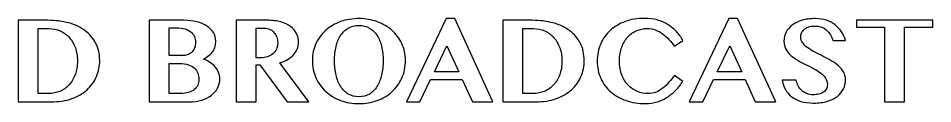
# Model space of a CAD drawing. Header units: millimetres. Extents: x -62 to 70, y -68 to 76.
# Drawn here: x 3.95 to 25.18, y -32.23 to -30.26 of the extents above; entities that cross this region are included whole.
import ezdxf

# ---------------------------------------------------------------- set-up
doc = ezdxf.new("R2010")
doc.units = ezdxf.units.MM
doc.header["$MEASUREMENT"] = 0
doc.layers.add('Text', color=7, linetype='Continuous')

msp = doc.modelspace()

# ---------------------------------------------------------------- linework, layer by layer
at = {"layer": 'Text', "color": 250}
for points, knots in [([(3.9467, -30.302), (3.9467, -30.302), (4.6326, -30.302), (4.6326, -30.302), (4.6326, -30.302), (4.8097, -30.302), (4.9719, -30.3227), (5.1197, -30.3637), (5.1197, -30.3637), (5.2675, -30.4047), (5.3943, -30.4653), (5.5004, -30.5445), (5.5004, -30.5445), (5.6065, -30.6244), (5.6892, -30.7216), (5.7488, -30.8367), (5.7488, -30.8367), (5.808, -30.9514), (5.8377, -31.0826), (5.8377, -31.2308), (5.8377, -31.2308), (5.8377, -31.3631), (5.8129, -31.4881), (5.7629, -31.6049), (5.7629, -31.6049), (5.713, -31.7217), (5.6399, -31.8233), (5.5442, -31.9098), (5.5442, -31.9098), (5.448, -31.9963), (5.3295, -32.0648), (5.1886, -32.1155), (5.1886, -32.1155), (5.0481, -32.1661), (4.8872, -32.1913), (4.7067, -32.1913), (4.7067, -32.1913), (4.7067, -32.1913), (3.9467, -32.1913), (3.9467, -32.1913), (3.9467, -32.1913), (3.9467, -32.1913), (3.9467, -30.302), (3.9467, -30.302)], [0, 0, 0, 0, 0.0833333, 0.0833333, 0.0833333, 0.0833333, 0.1666667, 0.1666667, 0.1666667, 0.1666667, 0.25, 0.25, 0.25, 0.25, 0.3333333, 0.3333333, 0.3333333, 0.3333333, 0.4166667, 0.4166667, 0.4166667, 0.4166667, 0.5, 0.5, 0.5, 0.5, 0.5833333, 0.5833333, 0.5833333, 0.5833333, 0.6666667, 0.6666667, 0.6666667, 0.6666667, 0.75, 0.75, 0.75, 0.75, 0.8333333, 0.8333333, 0.8333333, 0.8333333, 1, 1, 1, 1]), ([(6.9821, -30.302), (6.9821, -30.302), (7.7931, -30.302), (7.7931, -30.302), (7.7931, -30.302), (7.902, -30.302), (8.0015, -30.3137), (8.0925, -30.3371), (8.0925, -30.3371), (8.1834, -30.3606), (8.2616, -30.3933), (8.3264, -30.4357), (8.3264, -30.4357), (8.3915, -30.478), (8.4422, -30.529), (8.478, -30.5883), (8.478, -30.5883), (8.5142, -30.6475), (8.5321, -30.7133), (8.5321, -30.7853), (8.5321, -30.7853), (8.5321, -30.8308), (8.5273, -30.8722), (8.518, -30.9094), (8.518, -30.9094), (8.5083, -30.9466), (8.4925, -30.982), (8.4697, -31.0155), (8.4697, -31.0155), (8.447, -31.0489), (8.4174, -31.0813), (8.3805, -31.1123), (8.3805, -31.1123), (8.344, -31.1433), (8.2985, -31.1743), (8.2441, -31.206), (8.2441, -31.206), (8.2999, -31.2236), (8.3509, -31.2473), (8.3977, -31.2769), (8.3977, -31.2769), (8.4442, -31.3066), (8.4849, -31.341), (8.519, -31.3803), (8.519, -31.3803), (8.5531, -31.4196), (8.5796, -31.4626), (8.5986, -31.5102), (8.5986, -31.5102), (8.6175, -31.5574), (8.6268, -31.6084), (8.6268, -31.6628), (8.6268, -31.6628), (8.6268, -31.7372), (8.6099, -31.8065), (8.5758, -31.8702), (8.5758, -31.8702), (8.5417, -31.9339), (8.4932, -31.9897), (8.4308, -32.0376), (8.4308, -32.0376), (8.3681, -32.0859), (8.293, -32.1234), (8.2051, -32.1506), (8.2051, -32.1506), (8.1176, -32.1778), (8.0198, -32.1913), (7.9127, -32.1913), (7.9127, -32.1913), (7.9127, -32.1913), (6.9821, -32.1913), (6.9821, -32.1913), (6.9821, -32.1913), (6.9821, -32.1913), (6.9821, -30.302), (6.9821, -30.302)], [0, 0, 0, 0, 0.05, 0.05, 0.05, 0.05, 0.1, 0.1, 0.1, 0.1, 0.15, 0.15, 0.15, 0.15, 0.2, 0.2, 0.2, 0.2, 0.25, 0.25, 0.25, 0.25, 0.3, 0.3, 0.3, 0.3, 0.35, 0.35, 0.35, 0.35, 0.4, 0.4, 0.4, 0.4, 0.45, 0.45, 0.45, 0.45, 0.5, 0.5, 0.5, 0.5, 0.55, 0.55, 0.55, 0.55, 0.6, 0.6, 0.6, 0.6, 0.65, 0.65, 0.65, 0.65, 0.7, 0.7, 0.7, 0.7, 0.75, 0.75, 0.75, 0.75, 0.8, 0.8, 0.8, 0.8, 0.85, 0.85, 0.85, 0.85, 0.9, 0.9, 0.9, 0.9, 1, 1, 1, 1]), ([(9.0096, -30.302), (9.0096, -30.302), (9.7203, -30.302), (9.7203, -30.302), (9.7203, -30.302), (9.8426, -30.302), (9.9497, -30.3151), (10.0414, -30.3409), (10.0414, -30.3409), (10.133, -30.3668), (10.2095, -30.4026), (10.2705, -30.4481), (10.2705, -30.4481), (10.3318, -30.4935), (10.3776, -30.548), (10.4079, -30.611), (10.4079, -30.611), (10.4383, -30.6741), (10.4534, -30.743), (10.4534, -30.8174), (10.4534, -30.8174), (10.4534, -30.8704), (10.4431, -30.9211), (10.4221, -30.969), (10.4221, -30.969), (10.4014, -31.0172), (10.3721, -31.0613), (10.3342, -31.1019), (10.3342, -31.1019), (10.2963, -31.1422), (10.2508, -31.1781), (10.1978, -31.2098), (10.1978, -31.2098), (10.1447, -31.2415), (10.0858, -31.2673), (10.0214, -31.2873), (10.0214, -31.2873), (10.0214, -31.2873), (10.6942, -32.1913), (10.6942, -32.1913), (10.6942, -32.1913), (10.6942, -32.1913), (10.1902, -32.1913), (10.1902, -32.1913), (10.1902, -32.1913), (10.1902, -32.1913), (9.5553, -31.3369), (9.5553, -31.3369), (9.5553, -31.3369), (9.5553, -31.3369), (9.474, -31.3369), (9.474, -31.3369), (9.474, -31.3369), (9.474, -31.3369), (9.474, -32.1913), (9.474, -32.1913), (9.474, -32.1913), (9.474, -32.1913), (9.0096, -32.1913), (9.0096, -32.1913), (9.0096, -32.1913), (9.0096, -32.1913), (9.0096, -30.302), (9.0096, -30.302)], [0, 0, 0, 0, 0.0588235, 0.0588235, 0.0588235, 0.0588235, 0.1176471, 0.1176471, 0.1176471, 0.1176471, 0.1764706, 0.1764706, 0.1764706, 0.1764706, 0.2352941, 0.2352941, 0.2352941, 0.2352941, 0.2941176, 0.2941176, 0.2941176, 0.2941176, 0.3529412, 0.3529412, 0.3529412, 0.3529412, 0.4117647, 0.4117647, 0.4117647, 0.4117647, 0.4705882, 0.4705882, 0.4705882, 0.4705882, 0.5294118, 0.5294118, 0.5294118, 0.5294118, 0.5882353, 0.5882353, 0.5882353, 0.5882353, 0.6470588, 0.6470588, 0.6470588, 0.6470588, 0.7058824, 0.7058824, 0.7058824, 0.7058824, 0.7647059, 0.7647059, 0.7647059, 0.7647059, 0.8235294, 0.8235294, 0.8235294, 0.8235294, 0.8823529, 0.8823529, 0.8823529, 0.8823529, 1, 1, 1, 1]), ([(11.8556, -32.233), (11.703, -32.233), (11.5607, -32.2085), (11.4294, -32.1589), (11.4294, -32.1589), (11.2978, -32.11), (11.1838, -32.0411), (11.0873, -31.9525), (11.0873, -31.9525), (10.9905, -31.864), (10.9147, -31.7589), (10.8589, -31.637), (10.8589, -31.637), (10.8034, -31.515), (10.7755, -31.381), (10.7755, -31.2342), (10.7755, -31.2342), (10.7755, -31.0902), (10.8034, -30.959), (10.8589, -30.8401), (10.8589, -30.8401), (10.9147, -30.7216), (10.9905, -30.6193), (11.0873, -30.5335), (11.0873, -30.5335), (11.1838, -30.4474), (11.2978, -30.3809), (11.4294, -30.3333), (11.4294, -30.3333), (11.5607, -30.2861), (11.703, -30.2624), (11.8556, -30.2624), (11.8556, -30.2624), (12.0072, -30.2624), (12.1491, -30.2865), (12.281, -30.3344), (12.281, -30.3344), (12.413, -30.3823), (12.5274, -30.4491), (12.6238, -30.5342), (12.6238, -30.5342), (12.7206, -30.6196), (12.7968, -30.7216), (12.8522, -30.8401), (12.8522, -30.8401), (12.908, -30.959), (12.9356, -31.0892), (12.9356, -31.2308), (12.9356, -31.2308), (12.9356, -31.381), (12.908, -31.5178), (12.8522, -31.6408), (12.8522, -31.6408), (12.7968, -31.7641), (12.7206, -31.8695), (12.6238, -31.9574), (12.6238, -31.9574), (12.5274, -32.0452), (12.413, -32.1131), (12.281, -32.161), (12.281, -32.161), (12.1491, -32.2088), (12.0072, -32.233), (11.8556, -32.233)], [0, 0, 0, 0, 0.0588235, 0.0588235, 0.0588235, 0.0588235, 0.1176471, 0.1176471, 0.1176471, 0.1176471, 0.1764706, 0.1764706, 0.1764706, 0.1764706, 0.2352941, 0.2352941, 0.2352941, 0.2352941, 0.2941176, 0.2941176, 0.2941176, 0.2941176, 0.3529412, 0.3529412, 0.3529412, 0.3529412, 0.4117647, 0.4117647, 0.4117647, 0.4117647, 0.4705882, 0.4705882, 0.4705882, 0.4705882, 0.5294118, 0.5294118, 0.5294118, 0.5294118, 0.5882353, 0.5882353, 0.5882353, 0.5882353, 0.6470588, 0.6470588, 0.6470588, 0.6470588, 0.7058824, 0.7058824, 0.7058824, 0.7058824, 0.7647059, 0.7647059, 0.7647059, 0.7647059, 0.8235294, 0.8235294, 0.8235294, 0.8235294, 0.8823529, 0.8823529, 0.8823529, 0.8823529, 1, 1, 1, 1]), ([(14.0801, -30.2624), (14.0801, -30.2624), (14.9651, -32.1913), (14.9651, -32.1913), (14.9651, -32.1913), (14.9651, -32.1913), (14.4914, -32.1913), (14.4914, -32.1913), (14.4914, -32.1913), (14.4914, -32.1913), (14.2544, -31.6759), (14.2544, -31.6759), (14.2544, -31.6759), (14.2544, -31.6759), (13.5213, -31.6759), (13.5213, -31.6759), (13.5213, -31.6759), (13.5213, -31.6759), (13.2729, -32.1913), (13.2729, -32.1913), (13.2729, -32.1913), (13.2729, -32.1913), (12.9583, -32.1913), (12.9583, -32.1913), (12.9583, -32.1913), (12.9583, -32.1913), (13.8792, -30.2624), (13.8792, -30.2624), (13.8792, -30.2624), (13.8792, -30.2624), (14.0801, -30.2624), (14.0801, -30.2624)], [0, 0, 0, 0, 0.1111111, 0.1111111, 0.1111111, 0.1111111, 0.2222222, 0.2222222, 0.2222222, 0.2222222, 0.3333333, 0.3333333, 0.3333333, 0.3333333, 0.4444444, 0.4444444, 0.4444444, 0.4444444, 0.5555556, 0.5555556, 0.5555556, 0.5555556, 0.6666667, 0.6666667, 0.6666667, 0.6666667, 0.7777778, 0.7777778, 0.7777778, 0.7777778, 1, 1, 1, 1]), ([(15.1963, -30.302), (15.1963, -30.302), (15.8822, -30.302), (15.8822, -30.302), (15.8822, -30.302), (16.0589, -30.302), (16.2212, -30.3227), (16.369, -30.3637), (16.369, -30.3637), (16.5168, -30.4047), (16.6439, -30.4653), (16.75, -30.5445), (16.75, -30.5445), (16.8561, -30.6244), (16.9388, -30.7216), (16.9984, -30.8367), (16.9984, -30.8367), (17.0577, -30.9514), (17.0873, -31.0826), (17.0873, -31.2308), (17.0873, -31.2308), (17.0873, -31.3631), (17.0625, -31.4881), (17.0125, -31.6049), (17.0125, -31.6049), (16.9626, -31.7217), (16.8895, -31.8233), (16.7938, -31.9098), (16.7938, -31.9098), (16.6976, -31.9963), (16.5791, -32.0648), (16.4382, -32.1155), (16.4382, -32.1155), (16.2973, -32.1661), (16.1368, -32.1913), (15.9559, -32.1913), (15.9559, -32.1913), (15.9559, -32.1913), (15.1963, -32.1913), (15.1963, -32.1913), (15.1963, -32.1913), (15.1963, -32.1913), (15.1963, -30.302), (15.1963, -30.302)], [0, 0, 0, 0, 0.0833333, 0.0833333, 0.0833333, 0.0833333, 0.1666667, 0.1666667, 0.1666667, 0.1666667, 0.25, 0.25, 0.25, 0.25, 0.3333333, 0.3333333, 0.3333333, 0.3333333, 0.4166667, 0.4166667, 0.4166667, 0.4166667, 0.5, 0.5, 0.5, 0.5, 0.5833333, 0.5833333, 0.5833333, 0.5833333, 0.6666667, 0.6666667, 0.6666667, 0.6666667, 0.75, 0.75, 0.75, 0.75, 0.8333333, 0.8333333, 0.8333333, 0.8333333, 1, 1, 1, 1]), ([(17.9058, -31.2459), (17.9058, -31.3682), (17.9241, -31.4764), (17.961, -31.5698), (17.961, -31.5698), (17.9975, -31.6631), (18.0467, -31.742), (18.1084, -31.8058), (18.1084, -31.8058), (18.1704, -31.8695), (18.2414, -31.9177), (18.3217, -31.9508), (18.3217, -31.9508), (18.4019, -31.9835), (18.485, -31.9997), (18.5707, -31.9997), (18.5707, -31.9997), (18.6365, -31.9997), (18.6982, -31.9887), (18.7557, -31.966), (18.7557, -31.966), (18.8133, -31.9432), (18.8663, -31.9122), (18.9159, -31.873), (18.9159, -31.873), (18.9649, -31.8337), (19.0114, -31.7889), (19.0551, -31.7386), (19.0551, -31.7386), (19.0985, -31.6879), (19.1406, -31.6342), (19.1812, -31.5774), (19.1812, -31.5774), (19.1812, -31.5774), (19.3741, -31.7193), (19.3741, -31.7193), (19.3741, -31.7193), (19.3328, -31.7865), (19.2825, -31.8509), (19.2236, -31.9129), (19.2236, -31.9129), (19.165, -31.9746), (19.0989, -32.0294), (19.0255, -32.0766), (19.0255, -32.0766), (18.9525, -32.1241), (18.8722, -32.162), (18.785, -32.1902), (18.785, -32.1902), (18.6979, -32.2188), (18.6062, -32.233), (18.5101, -32.233), (18.5101, -32.233), (18.3475, -32.233), (18.1976, -32.2092), (18.0612, -32.162), (18.0612, -32.162), (17.9248, -32.1145), (17.8066, -32.048), (17.7067, -31.9618), (17.7067, -31.9618), (17.6072, -31.8761), (17.5293, -31.7724), (17.4738, -31.6504), (17.4738, -31.6504), (17.4184, -31.5284), (17.3905, -31.3934), (17.3905, -31.2459), (17.3905, -31.2459), (17.3905, -31.1019), (17.417, -30.969), (17.47, -30.8477), (17.47, -30.8477), (17.5231, -30.7264), (17.5975, -30.6224), (17.6936, -30.5352), (17.6936, -30.5352), (17.7897, -30.4481), (17.9045, -30.3798), (18.0385, -30.3306), (18.0385, -30.3306), (18.1725, -30.2813), (18.3206, -30.2565), (18.4839, -30.2565), (18.4839, -30.2565), (18.5925, -30.2565), (18.692, -30.2693), (18.7823, -30.2944), (18.7823, -30.2944), (18.8725, -30.3199), (18.9545, -30.355), (19.0286, -30.4005), (19.0286, -30.4005), (19.1023, -30.446), (19.1685, -30.5001), (19.2267, -30.5628), (19.2267, -30.5628), (19.2846, -30.6251), (19.3359, -30.6937), (19.38, -30.7685), (19.38, -30.7685), (19.38, -30.7685), (19.1847, -30.9049), (19.1847, -30.9049), (19.1847, -30.9049), (19.1444, -30.8477), (19.1013, -30.7946), (19.0551, -30.7447), (19.0551, -30.7447), (19.009, -30.6947), (18.9594, -30.651), (18.9063, -30.6138), (18.9063, -30.6138), (18.8532, -30.5766), (18.7974, -30.5469), (18.7385, -30.5249), (18.7385, -30.5249), (18.68, -30.5028), (18.619, -30.4915), (18.5556, -30.4915), (18.5556, -30.4915), (18.4688, -30.4915), (18.3857, -30.508), (18.3075, -30.5411), (18.3075, -30.5411), (18.2293, -30.5738), (18.1604, -30.6217), (18.1008, -30.6851), (18.1008, -30.6851), (18.0416, -30.7481), (17.9944, -30.8267), (17.9589, -30.9207), (17.9589, -30.9207), (17.9234, -31.0148), (17.9058, -31.1233), (17.9058, -31.2459)], [0, 0, 0, 0, 0.0285714, 0.0285714, 0.0285714, 0.0285714, 0.0571429, 0.0571429, 0.0571429, 0.0571429, 0.0857143, 0.0857143, 0.0857143, 0.0857143, 0.1142857, 0.1142857, 0.1142857, 0.1142857, 0.1428571, 0.1428571, 0.1428571, 0.1428571, 0.1714286, 0.1714286, 0.1714286, 0.1714286, 0.2, 0.2, 0.2, 0.2, 0.2285714, 0.2285714, 0.2285714, 0.2285714, 0.2571429, 0.2571429, 0.2571429, 0.2571429, 0.2857143, 0.2857143, 0.2857143, 0.2857143, 0.3142857, 0.3142857, 0.3142857, 0.3142857, 0.3428571, 0.3428571, 0.3428571, 0.3428571, 0.3714286, 0.3714286, 0.3714286, 0.3714286, 0.4, 0.4, 0.4, 0.4, 0.4285714, 0.4285714, 0.4285714, 0.4285714, 0.4571429, 0.4571429, 0.4571429, 0.4571429, 0.4857143, 0.4857143, 0.4857143, 0.4857143, 0.5142857, 0.5142857, 0.5142857, 0.5142857, 0.5428571, 0.5428571, 0.5428571, 0.5428571, 0.5714286, 0.5714286, 0.5714286, 0.5714286, 0.6, 0.6, 0.6, 0.6, 0.6285714, 0.6285714, 0.6285714, 0.6285714, 0.6571429, 0.6571429, 0.6571429, 0.6571429, 0.6857143, 0.6857143, 0.6857143, 0.6857143, 0.7142857, 0.7142857, 0.7142857, 0.7142857, 0.7428571, 0.7428571, 0.7428571, 0.7428571, 0.7714286, 0.7714286, 0.7714286, 0.7714286, 0.8, 0.8, 0.8, 0.8, 0.8285714, 0.8285714, 0.8285714, 0.8285714, 0.8571429, 0.8571429, 0.8571429, 0.8571429, 0.8857143, 0.8857143, 0.8857143, 0.8857143, 0.9142857, 0.9142857, 0.9142857, 0.9142857, 0.9428571, 0.9428571, 0.9428571, 0.9428571, 1, 1, 1, 1]), ([(20.6495, -30.2624), (20.6495, -30.2624), (21.5342, -32.1913), (21.5342, -32.1913), (21.5342, -32.1913), (21.5342, -32.1913), (21.0605, -32.1913), (21.0605, -32.1913), (21.0605, -32.1913), (21.0605, -32.1913), (20.8238, -31.6759), (20.8238, -31.6759), (20.8238, -31.6759), (20.8238, -31.6759), (20.0904, -31.6759), (20.0904, -31.6759), (20.0904, -31.6759), (20.0904, -31.6759), (19.842, -32.1913), (19.842, -32.1913), (19.842, -32.1913), (19.842, -32.1913), (19.5278, -32.1913), (19.5278, -32.1913), (19.5278, -32.1913), (19.5278, -32.1913), (20.4483, -30.2624), (20.4483, -30.2624), (20.4483, -30.2624), (20.4483, -30.2624), (20.6495, -30.2624), (20.6495, -30.2624)], [0, 0, 0, 0, 0.1111111, 0.1111111, 0.1111111, 0.1111111, 0.2222222, 0.2222222, 0.2222222, 0.2222222, 0.3333333, 0.3333333, 0.3333333, 0.3333333, 0.4444444, 0.4444444, 0.4444444, 0.4444444, 0.5555556, 0.5555556, 0.5555556, 0.5555556, 0.6666667, 0.6666667, 0.6666667, 0.6666667, 0.7777778, 0.7777778, 0.7777778, 0.7777778, 1, 1, 1, 1]), ([(22.4155, -32.2195), (22.3018, -32.2195), (22.2026, -32.2064), (22.1178, -32.1799), (22.1178, -32.1799), (22.0331, -32.1534), (21.9607, -32.1169), (21.9008, -32.07), (21.9008, -32.07), (21.8408, -32.0232), (21.7933, -31.9677), (21.7578, -31.9033), (21.7578, -31.9033), (21.7223, -31.8388), (21.6986, -31.7682), (21.6858, -31.691), (21.6858, -31.691), (21.6858, -31.691), (22.0079, -31.691), (22.0079, -31.691), (22.0079, -31.691), (22.0193, -31.7389), (22.0358, -31.7834), (22.0572, -31.8237), (22.0572, -31.8237), (22.0785, -31.864), (22.1058, -31.8995), (22.1385, -31.9298), (22.1385, -31.9298), (22.1716, -31.9601), (22.2105, -31.9839), (22.2553, -32.0008), (22.2553, -32.0008), (22.3001, -32.018), (22.3521, -32.0266), (22.4113, -32.0266), (22.4113, -32.0266), (22.4506, -32.0266), (22.4895, -32.0225), (22.5281, -32.0142), (22.5281, -32.0142), (22.5667, -32.0059), (22.6008, -31.9922), (22.6311, -31.9735), (22.6311, -31.9735), (22.6615, -31.9543), (22.6863, -31.9298), (22.7052, -31.8995), (22.7052, -31.8995), (22.7242, -31.8692), (22.7338, -31.832), (22.7338, -31.7875), (22.7338, -31.7875), (22.7338, -31.732), (22.719, -31.6824), (22.69, -31.639), (22.69, -31.639), (22.6611, -31.5953), (22.6229, -31.5557), (22.5753, -31.5195), (22.5753, -31.5195), (22.5281, -31.4837), (22.4744, -31.4502), (22.4144, -31.4192), (22.4144, -31.4192), (22.3545, -31.3882), (22.2928, -31.3572), (22.2294, -31.3262), (22.2294, -31.3262), (22.1664, -31.2952), (22.1047, -31.2628), (22.0448, -31.2287), (22.0448, -31.2287), (21.9848, -31.1946), (21.9311, -31.1564), (21.8839, -31.114), (21.8839, -31.114), (21.8364, -31.0716), (21.7981, -31.0241), (21.7692, -30.971), (21.7692, -30.971), (21.7402, -30.918), (21.7258, -30.8566), (21.7258, -30.7871), (21.7258, -30.7871), (21.7258, -30.7126), (21.742, -30.6431), (21.7747, -30.579), (21.7747, -30.579), (21.8078, -30.5142), (21.8553, -30.4587), (21.918, -30.4122), (21.918, -30.4122), (21.9804, -30.3654), (22.0565, -30.3289), (22.1461, -30.302), (22.1461, -30.302), (22.236, -30.2758), (22.3383, -30.2624), (22.4534, -30.2624), (22.4534, -30.2624), (22.5478, -30.2624), (22.6339, -30.2758), (22.7111, -30.302), (22.7111, -30.302), (22.7879, -30.3289), (22.8558, -30.3647), (22.9147, -30.4102), (22.9147, -30.4102), (22.9732, -30.4556), (23.0228, -30.5094), (23.0632, -30.5714), (23.0632, -30.5714), (23.1038, -30.6331), (23.1348, -30.6996), (23.1562, -30.7702), (23.1562, -30.7702), (23.1562, -30.7702), (22.8644, -30.7702), (22.8644, -30.7702), (22.8644, -30.7702), (22.8478, -30.7247), (22.8285, -30.6816), (22.8065, -30.6413), (22.8065, -30.6413), (22.7844, -30.601), (22.7569, -30.5655), (22.7242, -30.5352), (22.7242, -30.5352), (22.6914, -30.5049), (22.6518, -30.4804), (22.6056, -30.4622), (22.6056, -30.4622), (22.5595, -30.4439), (22.5044, -30.435), (22.4399, -30.435), (22.4399, -30.435), (22.3793, -30.435), (22.3283, -30.4425), (22.2873, -30.4584), (22.2873, -30.4584), (22.2463, -30.4742), (22.2132, -30.4946), (22.1881, -30.519), (22.1881, -30.519), (22.1626, -30.5438), (22.1443, -30.571), (22.133, -30.6007), (22.133, -30.6007), (22.1216, -30.6303), (22.1158, -30.6596), (22.1158, -30.6885), (22.1158, -30.6885), (22.1158, -30.7392), (22.1309, -30.785), (22.1605, -30.826), (22.1605, -30.826), (22.1902, -30.867), (22.2294, -30.9049), (22.278, -30.9397), (22.278, -30.9397), (22.3266, -30.9745), (22.3821, -31.0079), (22.4448, -31.0403), (22.4448, -31.0403), (22.5071, -31.0723), (22.5705, -31.105), (22.6353, -31.1378), (22.6353, -31.1378), (22.6994, -31.1705), (22.7631, -31.2046), (22.8254, -31.2401), (22.8254, -31.2401), (22.8881, -31.2756), (22.9436, -31.3145), (22.9922, -31.3576), (22.9922, -31.3576), (23.0408, -31.4006), (23.08, -31.4478), (23.1097, -31.4995), (23.1097, -31.4995), (23.1393, -31.5515), (23.1541, -31.6101), (23.1541, -31.6759), (23.1541, -31.6759), (23.1541, -31.7531), (23.1386, -31.8247), (23.1069, -31.8909), (23.1069, -31.8909), (23.0752, -31.9574), (23.0284, -32.0149), (22.9657, -32.0635), (22.9657, -32.0635), (22.9033, -32.112), (22.8261, -32.1503), (22.7345, -32.1782), (22.7345, -32.1782), (22.6429, -32.2057), (22.5367, -32.2195), (22.4155, -32.2195)], [0, 0, 0, 0, 0.0196078, 0.0196078, 0.0196078, 0.0196078, 0.0392157, 0.0392157, 0.0392157, 0.0392157, 0.0588235, 0.0588235, 0.0588235, 0.0588235, 0.0784314, 0.0784314, 0.0784314, 0.0784314, 0.0980392, 0.0980392, 0.0980392, 0.0980392, 0.1176471, 0.1176471, 0.1176471, 0.1176471, 0.1372549, 0.1372549, 0.1372549, 0.1372549, 0.1568627, 0.1568627, 0.1568627, 0.1568627, 0.1764706, 0.1764706, 0.1764706, 0.1764706, 0.1960784, 0.1960784, 0.1960784, 0.1960784, 0.2156863, 0.2156863, 0.2156863, 0.2156863, 0.2352941, 0.2352941, 0.2352941, 0.2352941, 0.254902, 0.254902, 0.254902, 0.254902, 0.2745098, 0.2745098, 0.2745098, 0.2745098, 0.2941176, 0.2941176, 0.2941176, 0.2941176, 0.3137255, 0.3137255, 0.3137255, 0.3137255, 0.3333333, 0.3333333, 0.3333333, 0.3333333, 0.3529412, 0.3529412, 0.3529412, 0.3529412, 0.372549, 0.372549, 0.372549, 0.372549, 0.3921569, 0.3921569, 0.3921569, 0.3921569, 0.4117647, 0.4117647, 0.4117647, 0.4117647, 0.4313725, 0.4313725, 0.4313725, 0.4313725, 0.4509804, 0.4509804, 0.4509804, 0.4509804, 0.4705882, 0.4705882, 0.4705882, 0.4705882, 0.4901961, 0.4901961, 0.4901961, 0.4901961, 0.5098039, 0.5098039, 0.5098039, 0.5098039, 0.5294118, 0.5294118, 0.5294118, 0.5294118, 0.5490196, 0.5490196, 0.5490196, 0.5490196, 0.5686275, 0.5686275, 0.5686275, 0.5686275, 0.5882353, 0.5882353, 0.5882353, 0.5882353, 0.6078431, 0.6078431, 0.6078431, 0.6078431, 0.627451, 0.627451, 0.627451, 0.627451, 0.6470588, 0.6470588, 0.6470588, 0.6470588, 0.6666667, 0.6666667, 0.6666667, 0.6666667, 0.6862745, 0.6862745, 0.6862745, 0.6862745, 0.7058824, 0.7058824, 0.7058824, 0.7058824, 0.7254902, 0.7254902, 0.7254902, 0.7254902, 0.745098, 0.745098, 0.745098, 0.745098, 0.7647059, 0.7647059, 0.7647059, 0.7647059, 0.7843137, 0.7843137, 0.7843137, 0.7843137, 0.8039216, 0.8039216, 0.8039216, 0.8039216, 0.8235294, 0.8235294, 0.8235294, 0.8235294, 0.8431373, 0.8431373, 0.8431373, 0.8431373, 0.8627451, 0.8627451, 0.8627451, 0.8627451, 0.8823529, 0.8823529, 0.8823529, 0.8823529, 0.9019608, 0.9019608, 0.9019608, 0.9019608, 0.9215686, 0.9215686, 0.9215686, 0.9215686, 0.9411765, 0.9411765, 0.9411765, 0.9411765, 0.9607843, 0.9607843, 0.9607843, 0.9607843, 1, 1, 1, 1]), ([(25.1798, -30.302), (25.1798, -30.302), (25.1798, -30.4632), (25.1798, -30.4632), (25.1798, -30.4632), (25.1798, -30.4632), (24.5263, -30.4632), (24.5263, -30.4632), (24.5263, -30.4632), (24.5263, -30.4632), (24.5263, -32.1913), (24.5263, -32.1913), (24.5263, -32.1913), (24.5263, -32.1913), (24.064, -32.1913), (24.064, -32.1913), (24.064, -32.1913), (24.064, -32.1913), (24.064, -30.4632), (24.064, -30.4632), (24.064, -30.4632), (24.064, -30.4632), (23.4084, -30.4632), (23.4084, -30.4632), (23.4084, -30.4632), (23.4084, -30.4632), (23.4084, -30.302), (23.4084, -30.302), (23.4084, -30.302), (23.4084, -30.302), (25.1798, -30.302), (25.1798, -30.302)], [0, 0, 0, 0, 0.1111111, 0.1111111, 0.1111111, 0.1111111, 0.2222222, 0.2222222, 0.2222222, 0.2222222, 0.3333333, 0.3333333, 0.3333333, 0.3333333, 0.4444444, 0.4444444, 0.4444444, 0.4444444, 0.5555556, 0.5555556, 0.5555556, 0.5555556, 0.6666667, 0.6666667, 0.6666667, 0.6666667, 0.7777778, 0.7777778, 0.7777778, 0.7777778, 1, 1, 1, 1]), ([(4.4111, -31.998), (4.4111, -31.998), (4.4111, -31.998), (4.4111, -31.998), (4.4111, -31.998), (4.4111, -31.998), (4.6574, -31.998), (4.6574, -31.998), (4.6574, -31.998), (4.7483, -31.998), (4.8338, -31.9811), (4.914, -31.9477), (4.914, -31.9477), (4.9943, -31.9143), (5.0646, -31.865), (5.1252, -31.7999), (5.1252, -31.7999), (5.1859, -31.7348), (5.2338, -31.6552), (5.2682, -31.5601), (5.2682, -31.5601), (5.303, -31.4657), (5.3206, -31.3569), (5.3206, -31.2342), (5.3206, -31.2342), (5.3206, -31.1281), (5.304, -31.0299), (5.2713, -30.9397), (5.2713, -30.9397), (5.2382, -30.8494), (5.1924, -30.7712), (5.1338, -30.7047), (5.1338, -30.7047), (5.0749, -30.6386), (5.005, -30.5866), (4.9233, -30.5493), (4.9233, -30.5493), (4.842, -30.5121), (4.7532, -30.4935), (4.6574, -30.4935), (4.6574, -30.4935), (4.6574, -30.4935), (4.4111, -30.4935), (4.4111, -30.4935), (4.4111, -30.4935), (4.4111, -30.4935), (4.4111, -31.998), (4.4111, -31.998)], [0, 0, 0, 0, 0.0769231, 0.0769231, 0.0769231, 0.0769231, 0.1538462, 0.1538462, 0.1538462, 0.1538462, 0.2307692, 0.2307692, 0.2307692, 0.2307692, 0.3076923, 0.3076923, 0.3076923, 0.3076923, 0.3846154, 0.3846154, 0.3846154, 0.3846154, 0.4615385, 0.4615385, 0.4615385, 0.4615385, 0.5384615, 0.5384615, 0.5384615, 0.5384615, 0.6153846, 0.6153846, 0.6153846, 0.6153846, 0.6923077, 0.6923077, 0.6923077, 0.6923077, 0.7692308, 0.7692308, 0.7692308, 0.7692308, 0.8461538, 0.8461538, 0.8461538, 0.8461538, 1, 1, 1, 1]), ([(7.4465, -31.1205), (7.4465, -31.1205), (7.4465, -31.1205), (7.4465, -31.1205), (7.4465, -31.1205), (7.4465, -31.1205), (7.7514, -31.1205), (7.7514, -31.1205), (7.7514, -31.1205), (7.8007, -31.1205), (7.8448, -31.113), (7.883, -31.0978), (7.883, -31.0978), (7.9216, -31.0826), (7.9543, -31.0613), (7.9809, -31.0337), (7.9809, -31.0337), (8.0074, -31.0058), (8.0274, -30.9731), (8.0415, -30.9359), (8.0415, -30.9359), (8.0553, -30.8987), (8.0622, -30.8573), (8.0622, -30.8119), (8.0622, -30.8119), (8.0622, -30.7626), (8.0536, -30.7175), (8.0356, -30.6765), (8.0356, -30.6765), (8.0181, -30.6355), (7.9912, -30.6003), (7.955, -30.5714), (7.955, -30.5714), (7.9192, -30.5421), (7.8734, -30.5194), (7.8179, -30.5032), (7.8179, -30.5032), (7.7621, -30.4866), (7.696, -30.4784), (7.6188, -30.4784), (7.6188, -30.4784), (7.6188, -30.4784), (7.4465, -30.4784), (7.4465, -30.4784), (7.4465, -30.4784), (7.4465, -30.4784), (7.4465, -31.1205), (7.4465, -31.1205)], [0, 0, 0, 0, 0.0769231, 0.0769231, 0.0769231, 0.0769231, 0.1538462, 0.1538462, 0.1538462, 0.1538462, 0.2307692, 0.2307692, 0.2307692, 0.2307692, 0.3076923, 0.3076923, 0.3076923, 0.3076923, 0.3846154, 0.3846154, 0.3846154, 0.3846154, 0.4615385, 0.4615385, 0.4615385, 0.4615385, 0.5384615, 0.5384615, 0.5384615, 0.5384615, 0.6153846, 0.6153846, 0.6153846, 0.6153846, 0.6923077, 0.6923077, 0.6923077, 0.6923077, 0.7692308, 0.7692308, 0.7692308, 0.7692308, 0.8461538, 0.8461538, 0.8461538, 0.8461538, 1, 1, 1, 1]), ([(9.474, -31.1719), (9.474, -31.1719), (9.474, -31.1719), (9.474, -31.1719), (9.474, -31.1719), (9.474, -31.1719), (9.5742, -31.1719), (9.5742, -31.1719), (9.5742, -31.1719), (9.6311, -31.1719), (9.6834, -31.164), (9.7317, -31.1481), (9.7317, -31.1481), (9.7796, -31.1323), (9.8212, -31.1095), (9.8567, -31.0799), (9.8567, -31.0799), (9.8919, -31.0503), (9.9198, -31.0144), (9.9401, -30.9721), (9.9401, -30.9721), (9.9601, -30.9297), (9.9704, -30.8815), (9.9704, -30.827), (9.9704, -30.827), (9.9704, -30.7778), (9.9628, -30.7323), (9.9477, -30.6906), (9.9477, -30.6906), (9.9325, -30.6489), (9.9108, -30.6127), (9.8833, -30.5824), (9.8833, -30.5824), (9.8553, -30.5521), (9.823, -30.5287), (9.7854, -30.5114), (9.7854, -30.5114), (9.7482, -30.4946), (9.7069, -30.486), (9.6614, -30.486), (9.6614, -30.486), (9.6614, -30.486), (9.474, -30.486), (9.474, -30.486), (9.474, -30.486), (9.474, -30.486), (9.474, -31.1719), (9.474, -31.1719)], [0, 0, 0, 0, 0.0769231, 0.0769231, 0.0769231, 0.0769231, 0.1538462, 0.1538462, 0.1538462, 0.1538462, 0.2307692, 0.2307692, 0.2307692, 0.2307692, 0.3076923, 0.3076923, 0.3076923, 0.3076923, 0.3846154, 0.3846154, 0.3846154, 0.3846154, 0.4615385, 0.4615385, 0.4615385, 0.4615385, 0.5384615, 0.5384615, 0.5384615, 0.5384615, 0.6153846, 0.6153846, 0.6153846, 0.6153846, 0.6923077, 0.6923077, 0.6923077, 0.6923077, 0.7692308, 0.7692308, 0.7692308, 0.7692308, 0.8461538, 0.8461538, 0.8461538, 0.8461538, 1, 1, 1, 1]), ([(11.8556, -32.0738), (11.8556, -32.0738), (11.8556, -32.0738), (11.8556, -32.0738), (11.8556, -32.0738), (11.9479, -32.0738), (12.0289, -32.0528), (12.0991, -32.0114), (12.0991, -32.0114), (12.1691, -31.9694), (12.228, -31.9112), (12.2752, -31.8361), (12.2752, -31.8361), (12.3227, -31.761), (12.3586, -31.6721), (12.3834, -31.5698), (12.3834, -31.5698), (12.4078, -31.4675), (12.4202, -31.3555), (12.4202, -31.2342), (12.4202, -31.2342), (12.4202, -31.1157), (12.4078, -31.0065), (12.3834, -30.9066), (12.3834, -30.9066), (12.3586, -30.8067), (12.3227, -30.7209), (12.2752, -30.6489), (12.2752, -30.6489), (12.228, -30.5769), (12.1691, -30.5211), (12.0991, -30.4811), (12.0991, -30.4811), (12.0289, -30.4415), (11.9479, -30.4215), (11.8556, -30.4215), (11.8556, -30.4215), (11.7622, -30.4215), (11.6802, -30.4415), (11.6103, -30.4811), (11.6103, -30.4811), (11.54, -30.5211), (11.4811, -30.5769), (11.4332, -30.6489), (11.4332, -30.6489), (11.385, -30.7209), (11.3491, -30.8067), (11.325, -30.9066), (11.325, -30.9066), (11.3013, -31.0065), (11.2892, -31.1157), (11.2892, -31.2342), (11.2892, -31.2342), (11.2892, -31.3555), (11.3013, -31.4675), (11.325, -31.5698), (11.325, -31.5698), (11.3491, -31.6721), (11.385, -31.761), (11.4332, -31.8361), (11.4332, -31.8361), (11.4811, -31.9112), (11.54, -31.9694), (11.6103, -32.0114), (11.6103, -32.0114), (11.6802, -32.0528), (11.7622, -32.0738), (11.8556, -32.0738)], [0, 0, 0, 0, 0.0555556, 0.0555556, 0.0555556, 0.0555556, 0.1111111, 0.1111111, 0.1111111, 0.1111111, 0.1666667, 0.1666667, 0.1666667, 0.1666667, 0.2222222, 0.2222222, 0.2222222, 0.2222222, 0.2777778, 0.2777778, 0.2777778, 0.2777778, 0.3333333, 0.3333333, 0.3333333, 0.3333333, 0.3888889, 0.3888889, 0.3888889, 0.3888889, 0.4444444, 0.4444444, 0.4444444, 0.4444444, 0.5, 0.5, 0.5, 0.5, 0.5555556, 0.5555556, 0.5555556, 0.5555556, 0.6111111, 0.6111111, 0.6111111, 0.6111111, 0.6666667, 0.6666667, 0.6666667, 0.6666667, 0.7222222, 0.7222222, 0.7222222, 0.7222222, 0.7777778, 0.7777778, 0.7777778, 0.7777778, 0.8333333, 0.8333333, 0.8333333, 0.8333333, 0.8888889, 0.8888889, 0.8888889, 0.8888889, 1, 1, 1, 1]), ([(15.6603, -31.998), (15.6603, -31.998), (15.6603, -31.998), (15.6603, -31.998), (15.6603, -31.998), (15.6603, -31.998), (15.9067, -31.998), (15.9067, -31.998), (15.9067, -31.998), (15.9976, -31.998), (16.0834, -31.9811), (16.1637, -31.9477), (16.1637, -31.9477), (16.2436, -31.9143), (16.3142, -31.865), (16.3748, -31.7999), (16.3748, -31.7999), (16.4355, -31.7348), (16.483, -31.6552), (16.5178, -31.5601), (16.5178, -31.5601), (16.5526, -31.4657), (16.5698, -31.3569), (16.5698, -31.2342), (16.5698, -31.2342), (16.5698, -31.1281), (16.5536, -31.0299), (16.5206, -30.9397), (16.5206, -30.9397), (16.4878, -30.8494), (16.442, -30.7712), (16.3835, -30.7047), (16.3835, -30.7047), (16.3245, -30.6386), (16.2546, -30.5866), (16.173, -30.5493), (16.173, -30.5493), (16.0917, -30.5121), (16.0028, -30.4935), (15.9067, -30.4935), (15.9067, -30.4935), (15.9067, -30.4935), (15.6603, -30.4935), (15.6603, -30.4935), (15.6603, -30.4935), (15.6603, -30.4935), (15.6603, -31.998), (15.6603, -31.998)], [0, 0, 0, 0, 0.0769231, 0.0769231, 0.0769231, 0.0769231, 0.1538462, 0.1538462, 0.1538462, 0.1538462, 0.2307692, 0.2307692, 0.2307692, 0.2307692, 0.3076923, 0.3076923, 0.3076923, 0.3076923, 0.3846154, 0.3846154, 0.3846154, 0.3846154, 0.4615385, 0.4615385, 0.4615385, 0.4615385, 0.5384615, 0.5384615, 0.5384615, 0.5384615, 0.6153846, 0.6153846, 0.6153846, 0.6153846, 0.6923077, 0.6923077, 0.6923077, 0.6923077, 0.7692308, 0.7692308, 0.7692308, 0.7692308, 0.8461538, 0.8461538, 0.8461538, 0.8461538, 1, 1, 1, 1]), ([(13.6084, -31.4995), (13.6084, -31.4995), (13.6084, -31.4995), (13.6084, -31.4995), (13.6084, -31.4995), (13.6084, -31.4995), (14.1769, -31.4995), (14.1769, -31.4995), (14.1769, -31.4995), (14.1769, -31.4995), (13.8964, -30.8897), (13.8964, -30.8897), (13.8964, -30.8897), (13.8964, -30.8897), (13.6084, -31.4995), (13.6084, -31.4995)], [0, 0, 0, 0, 0.2, 0.2, 0.2, 0.2, 0.4, 0.4, 0.4, 0.4, 0.6, 0.6, 0.6, 0.6, 1, 1, 1, 1]), ([(20.1775, -31.4995), (20.1775, -31.4995), (20.1775, -31.4995), (20.1775, -31.4995), (20.1775, -31.4995), (20.1775, -31.4995), (20.746, -31.4995), (20.746, -31.4995), (20.746, -31.4995), (20.746, -31.4995), (20.4656, -30.8897), (20.4656, -30.8897), (20.4656, -30.8897), (20.4656, -30.8897), (20.1775, -31.4995), (20.1775, -31.4995)], [0, 0, 0, 0, 0.2, 0.2, 0.2, 0.2, 0.4, 0.4, 0.4, 0.4, 0.6, 0.6, 0.6, 0.6, 1, 1, 1, 1]), ([(7.4465, -31.998), (7.4465, -31.998), (7.4465, -31.998), (7.4465, -31.998), (7.4465, -31.998), (7.4465, -31.998), (7.7022, -31.998), (7.7022, -31.998), (7.7022, -31.998), (7.7769, -31.998), (7.8413, -31.9897), (7.8965, -31.9735), (7.8965, -31.9735), (7.9512, -31.957), (7.9967, -31.9346), (8.0329, -31.906), (8.0329, -31.906), (8.0687, -31.8778), (8.0952, -31.844), (8.1125, -31.8047), (8.1125, -31.8047), (8.1294, -31.7655), (8.138, -31.7227), (8.138, -31.6759), (8.138, -31.6759), (8.138, -31.6228), (8.13, -31.5736), (8.1142, -31.5281), (8.1142, -31.5281), (8.0987, -31.4826), (8.0729, -31.4433), (8.0377, -31.4106), (8.0377, -31.4106), (8.0022, -31.3779), (7.9554, -31.3521), (7.8975, -31.3328), (7.8975, -31.3328), (7.8393, -31.3142), (7.7687, -31.3045), (7.6853, -31.3045), (7.6853, -31.3045), (7.6853, -31.3045), (7.4465, -31.3045), (7.4465, -31.3045), (7.4465, -31.3045), (7.4465, -31.3045), (7.4465, -31.998), (7.4465, -31.998)], [0, 0, 0, 0, 0.0769231, 0.0769231, 0.0769231, 0.0769231, 0.1538462, 0.1538462, 0.1538462, 0.1538462, 0.2307692, 0.2307692, 0.2307692, 0.2307692, 0.3076923, 0.3076923, 0.3076923, 0.3076923, 0.3846154, 0.3846154, 0.3846154, 0.3846154, 0.4615385, 0.4615385, 0.4615385, 0.4615385, 0.5384615, 0.5384615, 0.5384615, 0.5384615, 0.6153846, 0.6153846, 0.6153846, 0.6153846, 0.6923077, 0.6923077, 0.6923077, 0.6923077, 0.7692308, 0.7692308, 0.7692308, 0.7692308, 0.8461538, 0.8461538, 0.8461538, 0.8461538, 1, 1, 1, 1])]:
    msp.add_open_spline(points, degree=3, knots=knots, dxfattribs=at)

doc.saveas('drawing.dxf')
